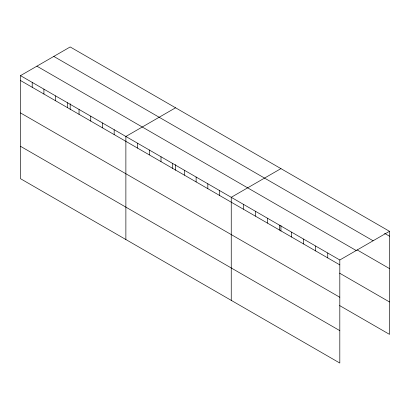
<?xml version="1.0" encoding="UTF-8"?>
<svg xmlns="http://www.w3.org/2000/svg" width="410" height="410" viewBox="0 0 410 410"><rect width="100%" height="100%" fill="white"/><g stroke="black" fill="none" stroke-linecap="round" stroke-linejoin="round"><path stroke-width="0.61" d="M339.813 297.27L339.813 259.991L20.5 75.635L20.5 178.693L339.813 363.05L339.813 297.27L20.5 112.919M339.603 305.558L389.5 334.365L389.5 231.307L70.187 46.95L20.5 75.635M175.562 107.789L125.875 136.474L125.875 239.532M280.932 168.623L231.245 197.307L231.245 300.371M339.813 259.991L389.5 231.307M384.565 233.336L389.5 236.186M53.792 56.416L373.105 240.772M357.151 249.91L389.5 268.586M36.895 66.169L356.208 250.525M20.5 80.519L339.813 264.875M339.603 273.157L389.5 301.965M20.5 146.298L339.813 330.65M327.749 253.026L327.749 257.91M315.69 246.061L315.69 250.946M303.625 239.097L303.625 243.981M291.561 232.132L291.561 237.016M280.932 225.428L280.932 231.096M279.497 225.167L279.497 230.051M267.438 218.202L267.438 223.086M255.374 211.237L255.374 216.121M243.309 204.272L243.309 209.156M219.54 190.553L219.54 195.432M207.829 183.793L207.829 188.672M196.123 177.033L196.123 181.912M184.413 170.273L184.413 175.152M175.562 164.595L175.562 170.263M172.707 163.513L172.707 168.392M160.997 156.753L160.997 161.632M149.291 149.993L149.291 154.877M137.581 143.233L137.581 148.118M114.164 129.714L114.164 134.598M102.459 122.954L102.459 127.838M90.748 116.194L90.748 121.078M79.043 109.434L79.043 114.318M70.187 103.756L70.187 109.424M67.332 102.674L67.332 107.558M55.627 95.914L55.627 100.798M43.916 89.154L43.916 94.039M32.211 82.395L32.211 87.279"/></g></svg>
